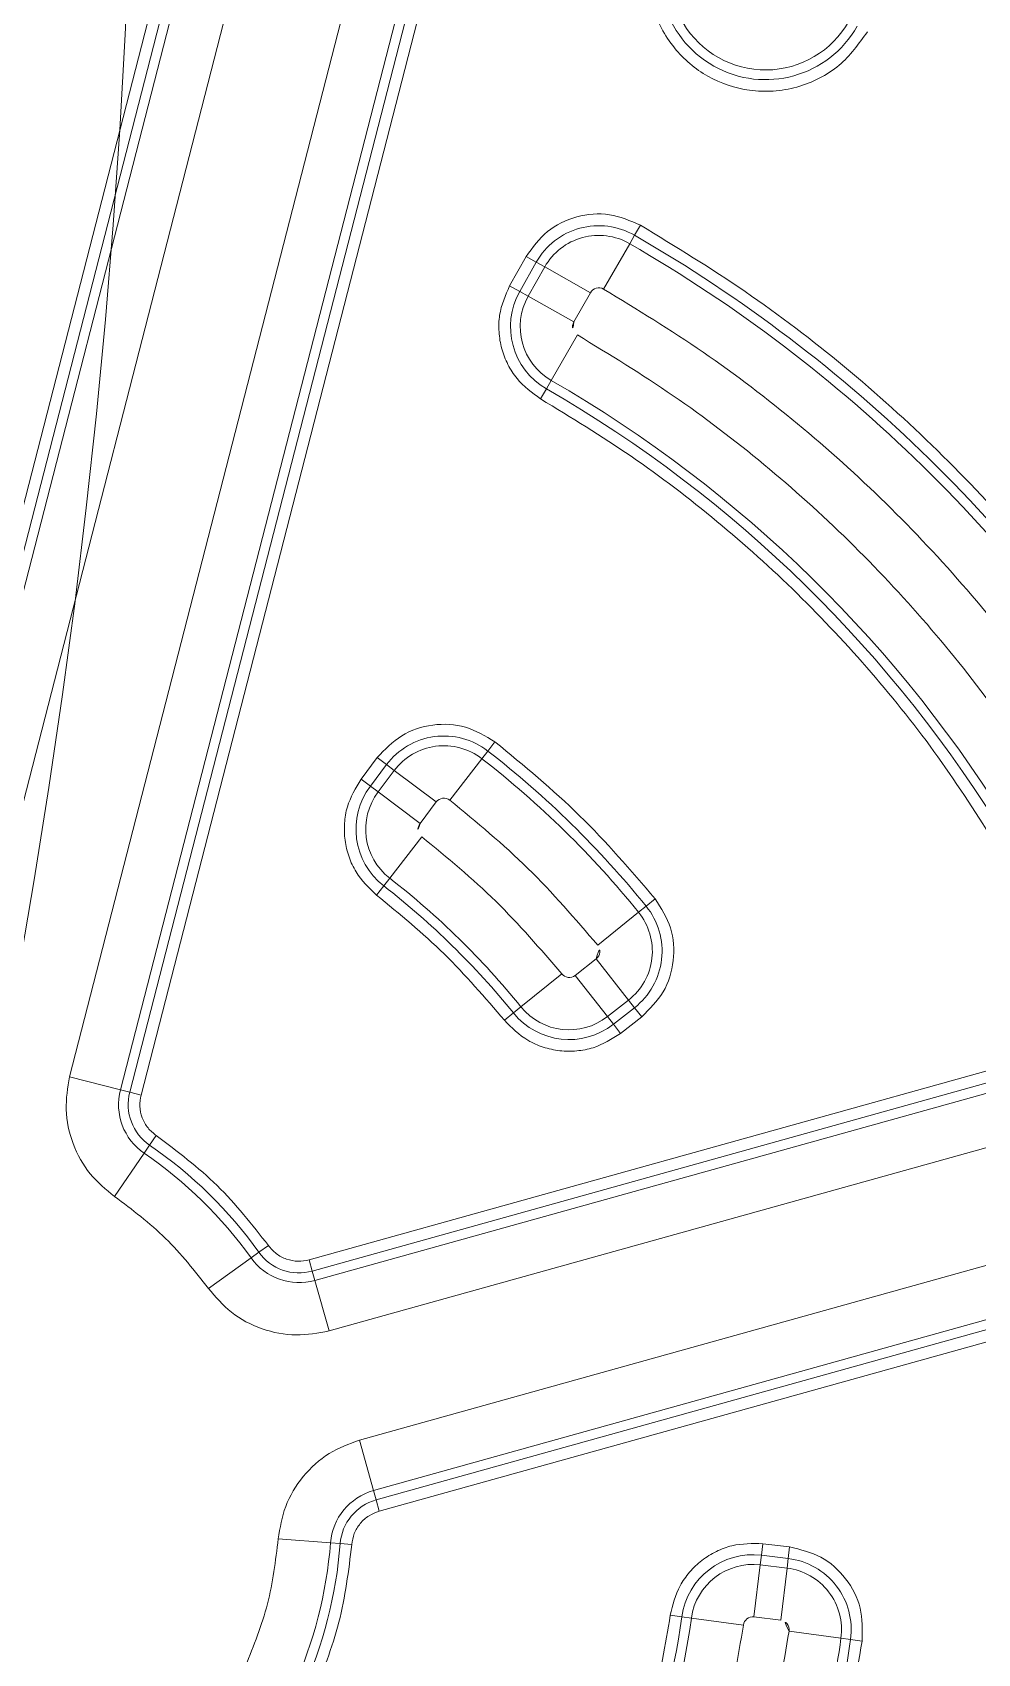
# Model space of a CAD drawing. Header units: metres. Extents: x 859577 to 860336, y 1645916 to 1646650.
# Drawn here: x 859954.9538 to 859955.0385, y 1646453.6387 to 1646453.7839 of the extents above; entities that cross this region are included whole.
import ezdxf

# ---------------------------------------------------------------- set-up
doc = ezdxf.new("R2010")
doc.units = ezdxf.units.M
doc.layers.add('A-ACCESORIOS', color=30, linetype='Continuous', lineweight=20)
doc.layers.add('PISO', color=31, linetype='Continuous', lineweight=15)

# ---------------------------------------------------------------- blocks, each defined once
blk = doc.blocks.new('mu10-3')
at = {"layer": 'A-ACCESORIOS', "linetype": 'Continuous', "ltscale": 20}
for p, q in [((0.5001337858255965, 0.4911920530456086), (0.567125843348947, 0.3751584057114883)), ((0.5678791669316183, 0.3755933372937079), (0.5008871094121332, 0.4916269846210639)), ((0.5017910977148858, 0.4921489025129517), (0.5687831552391458, 0.3761152551774103)), ((0.5898745616801762, 0.3761152551774103), (0.6568665644546172, 0.492148807683634)), ((0.657770552758052, 0.4916268897924851), (0.5907785499846341, 0.3755933372881373)), ((0.5915318736022073, 0.375158405689433), (0.658523876344475, 0.491191958216973)), ((0.4960658384586054, 0.4888434225385936), (0.5630578959821833, 0.3728097752042459)), ((0.595599820926509, 0.372809775206747), (0.6625918237067481, 0.4888433277123454)), ((0.5542660328146098, 0.3677337906341336), (0.4872739752896109, 0.4837674379710393)), ((0.6713836868711383, 0.4837673431476333), (0.6043916840971519, 0.3677337906421485)), ((0.4824527043456328, 0.4809838758935712), (0.5494447618681875, 0.3649502285607014)), ((0.5501980854904218, 0.3653851601514475), (0.4832060279320558, 0.4814188074690833)), ((0.675451634237902, 0.481418712640334), (0.6084596314639157, 0.3653851601349061)), ((0.6092129550543177, 0.3649502285660446), (0.6762049578245524, 0.4809837810648787)), ((0.5485407735652075, 0.3644283106689841), (0.4815487160414023, 0.4804619580037865)), ((0.6771089461288966, 0.4804618631758899), (0.6101169433540008, 0.3644283106689841)), ((0.5464478143687188, 0.4620850660954261), (0.5461873571620686, 0.4630958851599871)), ((0.5464478143687188, 0.4620850660954829), (0.5466648620408705, 0.461242716875006)), ((0.5466648620408705, 0.461242716875006), (0.5478369194707398, 0.4566940310846235)), ((0.5472226922594814, 0.4556418731287408), (0.5426854865326618, 0.4544261325183356)), ((0.5480026271681595, 0.4527311164225694), (0.5472226922594814, 0.4556418731287408)), ((0.5408369953105989, 0.4539308307886358), (0.5418452632498543, 0.4542009953686943)), ((0.5416169302196181, 0.4510200740814412), (0.5408369953105989, 0.4539308307886358)), ((0.5426854865326618, 0.4544261325183925), (0.5418452632498543, 0.4542009953684669)), ((0.5418452632498543, 0.4542009953686943), (0.5426251981587598, 0.4512902386620112)), ((0.5434654214414536, 0.4515153758121642), (0.5426854865326618, 0.4544261325183925)), ((0.5434654214414536, 0.4515153758121642), (0.5480026271681595, 0.4527311164225694)), ((0.55021549982024, 0.4475737532171138), (0.5490445197493159, 0.4521227164738661)), ((0.5426251981587598, 0.4512902386620112), (0.5416169302194476, 0.4510200740818959)), ((0.5426251981587598, 0.4512902386620112), (0.5434654214414536, 0.4515153758121642)), ((0.550432347981598, 0.4467313526139947), (0.5502154998203537, 0.4475737532171138)), ((0.550432347981598, 0.4467313526139947), (0.5506925657751367, 0.4457204718902403)), ((0.5693996104390067, 0.4198758540174481), (0.5692790585574699, 0.4209127052033068)), ((0.5693996104390067, 0.4198758540174481), (0.5695000703403252, 0.4190118113625658)), ((0.5892581064803721, 0.4198758540173912), (0.5891576465789399, 0.419011811362509)), ((0.5892581064803721, 0.4198758540174481), (0.589378658361909, 0.42091270520325)), ((0.5695000703403252, 0.4190118113626227), (0.5700425538074683, 0.4143459810263721)), ((0.5891576465789399, 0.4190118113625658), (0.58861516311174, 0.4143459810263153)), ((0.563772036985597, 0.4126557803821242), (0.5627371313643721, 0.4125195324724018)), ((0.5630518196863932, 0.4101292373564434), (0.5627371313642584, 0.412519532472686)), ((0.5637720369855401, 0.4126557803820106), (0.5646344583365703, 0.4127693203068361)), ((0.563772036985597, 0.4126557803821242), (0.5640867253074475, 0.410265485267189)), ((0.5646344583365703, 0.4127693203068361), (0.5692915336319402, 0.4133824359009282)), ((0.564949146658364, 0.4103790251920145), (0.5646344583365703, 0.4127693203068361)), ((0.5696062219538476, 0.4109921407861066), (0.5692915336319402, 0.4133824359009282)), ((0.5893661832873818, 0.4133824359009282), (0.5890514949654744, 0.4109921407861066)), ((0.5940232585826379, 0.4127693203068361), (0.5893661832873818, 0.4133824359009282)), ((0.5940232585826379, 0.4127693203068361), (0.5937085702609579, 0.4103790251920145)), ((0.594885679933725, 0.4126557803820674), (0.5940232585826379, 0.4127693203068361)), ((0.5945709916118176, 0.4102654852670184), (0.594885679933725, 0.4126557803820674)), ((0.594885679933725, 0.4126557803820674), (0.5959205855549499, 0.4125195324722313)), ((0.5959205855549499, 0.412519532472686), (0.5956058972330425, 0.4101292373572392)), ((0.5640867253074475, 0.410265485267189), (0.5630518196861658, 0.4101292373574097)), ((0.5640867253074475, 0.410265485267189), (0.564949146658364, 0.4103790251920145)), ((0.564949146658364, 0.4103790251920145), (0.5696062219538476, 0.4109921407861066)), ((0.5710951475028878, 0.4055862812958821), (0.5705548735579669, 0.4102523679971455)), ((0.5875625694164341, 0.4055862812958821), (0.5881028433612414, 0.4102523679971455)), ((0.5890514949654744, 0.4109921407861066), (0.5937085702609579, 0.4103790251920145)), ((0.5937085702609579, 0.4103790251920145), (0.5945709916119313, 0.4102654852670184)), ((0.5956058972330425, 0.4101292373572392), (0.5945709916118176, 0.4102654852670184)), ((0.571195198233454, 0.4047221911660017), (0.5710951475028878, 0.4055862812958821)), ((0.5875625694164341, 0.4055862812958821), (0.587462518685868, 0.4047221911660586)), ((0.571195198233454, 0.4047221911660586), (0.5713152591100652, 0.4036852830102475)), ((0.587462518685868, 0.4047221911660586), (0.5873424578093136, 0.4036852830102475)), ((0.6367082482286719, 0.3863987839447418), (0.638620960360754, 0.3878664595840178)), ((0.639256407322307, 0.3870383289802817), (0.6386209603605266, 0.3878664595838472)), ((0.6373436951910207, 0.3855706533418015), (0.636708248229354, 0.3863987839453671)), ((0.639256407322307, 0.3870383289802817), (0.6373436951910207, 0.3855706533418015)), ((0.6392564073221365, 0.387038328980168), (0.6397859464569251, 0.386348220143816)), ((0.648322961234328, 0.3857747442255572), (0.6491606247604409, 0.3863975708104022)), ((0.6373436951910207, 0.3855706533418015), (0.6378732343258093, 0.3848805445054495)), ((0.6378732343258093, 0.3848805445054495), (0.6397859464568114, 0.386348220143816)), ((0.6397859464569251, 0.386348220143816), (0.642645457784397, 0.3826216324276288)), ((0.6476249082959384, 0.3852557220715198), (0.643855422428544, 0.3824530024397177)), ((0.648322961234328, 0.3857747442255572), (0.6476249082959384, 0.3852557220715198)), ((0.6378732343258093, 0.3848805445054495), (0.6407327456534517, 0.3811539567893192)), ((0.6407327456534517, 0.3811539567893192), (0.642645457784397, 0.3826216324276288)), ((0.636795596780189, 0.3771615796944729), (0.6405664094272652, 0.3799625140062517)), ((0.6360972981419195, 0.3766428881551747), (0.6352593397758142, 0.376020458308119)), ((0.6360972981418058, 0.3766428881551747), (0.636795596780189, 0.3771615796944729)), ((0.567125843348947, 0.3751584057114883), (0.5630578959820696, 0.372809775204189)), ((0.567125843348947, 0.3751584057114883), (0.5678791669354837, 0.3755933372870572)), ((0.5678791669315046, 0.3755933372935942), (0.5687831552361899, 0.3761152551825262)), ((0.5907785499846341, 0.3755933372881373), (0.589874561680972, 0.3761152551786608)), ((0.5907785499844067, 0.3755933372883078), (0.5915318736022073, 0.375158405689433)), ((0.591531873602321, 0.375158405689433), (0.595599820926509, 0.372809775206747)), ((0.5724759545959728, 0.3734484928241955), (0.5722951819528248, 0.3744765562411203)), ((0.5724759545959728, 0.3734484928241955), (0.5726265984652628, 0.3725917733100914)), ((0.5860311184474654, 0.37259177327212), (0.586181762323406, 0.3734484928241955)), ((0.5861817623235197, 0.3734484928244797), (0.5863625349664972, 0.3744765562411203)), ((0.5726265984652628, 0.3725917733100914), (0.573440075359315, 0.3679654879339296)), ((0.5860311184474654, 0.37259177327212), (0.5852176415600638, 0.3679654879339296)), ((0.6084596314639157, 0.3653851601349061), (0.6043916840971519, 0.3677337906421485)), ((0.608459631463802, 0.3653851601349061), (0.6092129550504524, 0.364950228559394)), ((0.609212955054204, 0.3649502285661583), (0.6101169433569567, 0.3644283106741)), ((0.6096538590887803, 0.3598968714382522), (0.6104538018029189, 0.3605674568480026)), ((0.6089872401602179, 0.3593380502634886), (0.605387497946424, 0.3563204159196971)), ((0.6096538590887803, 0.3598968714382522), (0.6089872401602179, 0.3593380502634886))]:
    blk.add_line(p, q, dxfattribs=at)
for centre, radius in [((0, 0), 0.6689513447619461), ((0.5793288584596894, 0.334475672380961), 0.1928508381295695)]:
    blk.add_circle(centre, radius, dxfattribs=at)
for centre, radius, start, end in [((0.5384622050838743, 0.4869920991146159), 0.009437790989217374, 195.0000000273702, 14.99999999950545), ((0.5384622050838743, 0.4869920991146159), 0.008567927838281015, 194.9999997219845, 14.99999999950545), ((0.5793288584596894, 0.334475672380961), 0.1317775414275719, 75.55092944653032, 104.4490705534697), ((0.5793288584596894, 0.334475672380961), 0.1309076782767441, 75.55092944653032, 104.4490705534697), ((0.5480508504787736, 0.4558637774548515), 0.006424496643345632, 104.449070557522, 194.9999999989761), ((0.5480508504787736, 0.4558637774548515), 0.005554633492491183, 104.4490705538599, 195.0000000005103), ((0.5480508504787736, 0.4558637774547378), 0.000857372477994846, 104.4490705547375, 195.0000000007126), ((0.548830785387338, 0.4529530207486232), 0.0008573724780663038, 195.0000000029206, 284.4355004345719), ((0.5488307853874517, 0.4529530207485664), 0.006424496643351621, 195.0000000007734, 284.4355004287635), ((0.5488307853874517, 0.4529530207485664), 0.00555463349254647, 194.9999999999778, 284.4355004291704), ((0.5793288584596894, 0.334475672380961), 0.1167851169459323, 75.56449957103419, 104.4355004289658), ((0.5793288584596894, 0.334475672380961), 0.1159152537950927, 75.56449957103419, 104.4355004289658), ((0.570141571169529, 0.4134943454657787), 0.006424496643354641, 96.63184890983271, 187.4999999985305), ((0.5793288584596894, 0.334475672380961), 0.08597546737180278, 83.3681510901673, 96.63184890983271), ((0.5885161457497929, 0.4134943454657787), 0.006424496643352678, 352.5000000004316, 83.3681510901673), ((0.570141571169529, 0.4134943454657787), 0.005554633492560908, 96.63184890983271, 187.4999999998345), ((0.5793288584596894, 0.334475672380961), 0.08510560422095935, 83.3681510901673, 96.63184890983271), ((0.5885161457497929, 0.4134943454657787), 0.005554633492498439, 352.5000000000375, 83.3681510901673), ((0.570141571169529, 0.4134943454658355), 0.0008573724780197793, 96.63184891275428, 187.5000000018516), ((0.5885161457497929, 0.4134943454657787), 0.0008573724780064953, 352.5000000008224, 83.36815109204622), ((0.5704562594914364, 0.4111040503509571), 0.006424496643353223, 187.4999999999625, 276.6047170134834), ((0.5704562594914364, 0.4111040503509571), 0.005554633492483432, 187.4999999999625, 276.6047170134834), ((0.5704562594913227, 0.4111040503510139), 0.0008573724780341769, 187.5000000019138, 276.6047170170537), ((0.5882014574278855, 0.4111040503509571), 0.006424496643351187, 263.3952829968509, 352.4999999988052), ((0.5882014574278855, 0.4111040503509571), 0.005554633492471458, 263.3952829865166, 352.5000000000375), ((0.5882014574279992, 0.4111040503510139), 0.0008573724780216325, 263.3952829837857, 352.4999999986048), ((0.5793288584596894, 0.334475672380961), 0.07158570175931442, 83.39528298651665, 96.60471701348335), ((0.5793288584596894, 0.334475672380961), 0.07071583860847451, 83.39528298651665, 96.60471701348335), ((0.6431673930793522, 0.3819414331084658), 0.006424496643353503, 36.63184890972992, 127.4999999983911), ((0.6431673930793522, 0.3819414331084658), 0.005554633492503385, 36.63184890991358, 127.4999999999544), ((0.6412546809482933, 0.3804737574700994), 0.006424496643352202, 127.4999999999544, 216.6047170135345), ((0.5793288584596894, 0.334475672380961), 0.08510560422095978, 23.36815109025704, 36.63184890986016), ((0.5793288584596894, 0.334475672380961), 0.08597546737180102, 23.36815109025704, 36.63184890986016), ((0.6412546809482933, 0.3804737574700994), 0.005554633492520962, 127.4999999999544, 216.6047170134831), ((0.6431673930787838, 0.3819414331085227), 0.0008573724783862601, 36.63184888329805, 127.4999999865561), ((0.6412546809482933, 0.3804737574700994), 0.0008573724779749704, 127.4999999996828, 216.6047170136251), ((0.5793288584596894, 0.334475672380961), 0.07071583860847327, 23.39528298658463, 36.60471701348315), ((0.5793288584596894, 0.334475672380961), 0.07158570175931477, 23.39528298658463, 36.60471701348315), ((0.5717099116647546, 0.3778050187876261), 0.005293226152329974, 209.9999999997714, 279.9728275162379), ((0.5717099116647546, 0.3778050187876261), 0.004423363001438863, 209.9999998997658, 279.9728275160327), ((0.5869478052545105, 0.3778050187876261), 0.005293226190823428, 260.0271724837621, 329.9999999655928), ((0.5869478052545105, 0.3778050187876261), 0.004423363001116294, 260.0271724839671, 330.0000000184694), ((0.5793288584596894, 0.334475672380961), 0.03957073444687347, 80.0271724839672, 99.97282751603284), ((0.5793288584596894, 0.334475672380961), 0.03870087129603099, 80.0271724839672, 99.97282751603284), ((0.6130436997797233, 0.3627385470587683), 0.005293226152276484, 149.9999999997967, 219.9728275163519), ((0.6130436997797233, 0.3627385470587683), 0.004423363001437285, 149.9999998997006, 219.9728275161692), ((0.5793288584596894, 0.334475672380961), 0.03870087129603244, 20.0271724839491, 39.97282751602839), ((0.5793288584596894, 0.334475672380961), 0.03957073444687435, 20.0271724839491, 39.97282751602839)]:
    blk.add_arc(centre, radius, start, end, dxfattribs=at)
for points, knots in [([(0.7661531078977077, 0.334475672380961), (0.7660597649335728, 0.3389579098115973), (0.7658707142508661, 0.3480359378571052), (0.764315601502858, 0.3617446609281387), (0.7617560783821773, 0.3756184121243109), (0.758049925344153, 0.3895422650421665), (0.7534568840139286, 0.402625824321774), (0.7481685360512529, 0.4147807507006291), (0.7423827576672579, 0.4259636208370239), (0.7357967403454495, 0.4368245220445601), (0.7284343372838293, 0.4472846866630107), (0.7203282375558047, 0.457267358311924), (0.711538392174873, 0.4666849346362483), (0.7021208168537783, 0.4754747793745651), (0.6921381952682282, 0.4835809393905492), (0.6816780259272832, 0.4909433503642617), (0.670817122728522, 0.4975293507129663), (0.6596342876056838, 0.5033152654511355), (0.6474793053045005, 0.5086033677875434), (0.6343957613722182, 0.5131975671167197), (0.6204721153860646, 0.5168993518278171), (0.6065982770719529, 0.5194746944231383), (0.5928893582103001, 0.5209731212027009), (0.5793289925059071, 0.5214612744156852), (0.565768695027657, 0.5209731242283056), (0.5520599709177532, 0.5194747627919583), (0.5381861186744459, 0.5168994793903039), (0.5242622658120695, 0.5131976860672012), (0.511178706516489, 0.5086034844312621), (0.4990237801414992, 0.503315403704164), (0.4878409100035128, 0.4975295570253593), (0.476980008798364, 0.4909435582277979), (0.4665198441733764, 0.4835811501362741), (0.4565371725501564, 0.4754750517659545), (0.4471195961281182, 0.4666852060199176), (0.4383297517542815, 0.4572676307963093), (0.4302235903809333, 0.4472850091846112), (0.422861184437636, 0.4368248398499759), (0.4162751655620696, 0.4259639366487136), (0.4104893191297379, 0.4147811015266143), (0.4052009495104585, 0.4026261192242373), (0.4006079106233642, 0.3895425752995152), (0.3969017656707479, 0.3756189292869863), (0.3943421731929106, 0.3617451246826704), (0.3927869927163101, 0.3480362060761308), (0.3925979482301614, 0.3389579760933543), (0.3925046090216142, 0.334475672380961)], [0, 0, 0, 0, 0.02291043124393886, 0.04640127627856694, 0.07043889536440057, 0.0949825248686007, 0.1199870078134521, 0.1412571413465029, 0.1627018157893434, 0.1843088610492794, 0.2061448528974916, 0.2280462251742266, 0.2499999996147194, 0.2719527910396049, 0.2938541685496897, 0.3156911381893611, 0.3372972159685446, 0.3587419054823087, 0.380012991450622, 0.4050168025324467, 0.4295600826501582, 0.4535976939681216, 0.4770894055705903, 0.4999999997767687, 0.5229099078263221, 0.5464012767191547, 0.5704388958051742, 0.5949825253142078, 0.6199870082600593, 0.6412571417913684, 0.6627018162343635, 0.6843088614958871, 0.7061448533414496, 0.7280462256163861, 0.7500000000613232, 0.771952791484074, 0.7938541689949458, 0.8156911386359668, 0.8372972164167378, 0.8587419059311828, 0.8800129918972293, 0.905016802977831, 0.9295600830954693, 0.9535976944176973, 0.9770892313843614, 1, 1, 1, 1]), ([(0.5485866790918408, 0.4897049437125247), (0.5487926779110239, 0.4883951751456266), (0.5491095695049921, 0.4863803352055243), (0.5484788501534013, 0.4836842215127604), (0.5476061818687299, 0.4817143338243568), (0.5463365519967738, 0.4799646216890778), (0.5443071084499138, 0.4781100466137786), (0.5412405740316899, 0.4766230849878639), (0.5378413965102595, 0.4763775643297095), (0.5351565593070404, 0.47696895169139), (0.5331821715190017, 0.4778494319187416), (0.5314414747743399, 0.4791190705615236), (0.5295471989518319, 0.481138613839903), (0.5288142151571265, 0.4830419622113595), (0.5283377310874471, 0.4842792544741883)], [0, 0, 0, 0, 0.1197284222117976, 0.1841803301283822, 0.2499999999999614, 0.3158196698715415, 0.3802715777881274, 0.4999999999999226, 0.6197284222117405, 0.6841803301283511, 0.7499999999999623, 0.8158196698715706, 0.8802715777881822, 1, 1, 1, 1]), ([(0.546187357161557, 0.4630958851598734), (0.5497988591968692, 0.4639340055041998), (0.5570377420386876, 0.4656139311751986), (0.5681365611762317, 0.4669707813861805), (0.579328666084507, 0.4674604762558374), (0.5905208628649348, 0.4669707731501944), (0.6016196983442228, 0.465614032924293), (0.6088587656955156, 0.4639340393670182), (0.6124703597575945, 0.4630958851598734)], [0, 0, 0, 0, 0.1659797180141027, 0.3326892027472541, 0.4999999924162322, 0.6673021266038064, 0.8340159573392867, 0.9999999999999999, 0.9999999999999999, 0.9999999999999999, 0.9999999999999999]), ([(0.5478369194707398, 0.4566940310846235), (0.5512687595287957, 0.4574904690845756), (0.5581475192724952, 0.4590868446614422), (0.5686939291961153, 0.4603760533323111), (0.5793290508346445, 0.4608413818895656), (0.5899640806007937, 0.4603760615682404), (0.6005104741827267, 0.459086742912632), (0.6073890494172929, 0.4574904352218709), (0.6108207974484685, 0.4566940310846235)], [0, 0, 0, 0, 0.1659843794565543, 0.3326981002157492, 0.5000000079808496, 0.6673110245986626, 0.8340201717062876, 0.9999999999999999, 0.9999999999999999, 0.9999999999999999, 0.9999999999999999]), ([(0.6096131971700061, 0.4521227164738661), (0.6063128280625847, 0.4528878979826914), (0.59969762282185, 0.4544216151404612), (0.5895557167962124, 0.4556601913623695), (0.5793286660767762, 0.4561072426627675), (0.5691017072412592, 0.4556601995915912), (0.5589598175271817, 0.4544215134815204), (0.552344796818204, 0.4528878641497727), (0.5490445197493159, 0.4521227164738661)], [0, 0, 0, 0, 0.1659859473072835, 0.3326994868454405, 0.5000000082839497, 0.6673100022864603, 0.8340187856031305, 1, 1, 1, 1]), ([(0.5506925657746251, 0.4457204718900698), (0.549763382241963, 0.4455830918779498), (0.5483344744462784, 0.4453718275115079), (0.5464293548265005, 0.4458317344518719), (0.545037345364392, 0.4464567068920928), (0.5438089569906879, 0.4473618825090853), (0.5424721610933148, 0.4487950509875986), (0.5419539258375039, 0.4501433248250351), (0.5416169302196181, 0.4510200740814412)], [0, 0, 0, 0, 0.2395925132937698, 0.3684477802024567, 0.4999999999999641, 0.6315522197974749, 0.760407486706179, 1, 1, 1, 1]), ([(0.60796515114572, 0.4457204718897856), (0.604844469495788, 0.4464439807309191), (0.5985894370080587, 0.4478941675215538), (0.588999460270486, 0.4490654491524424), (0.5793290508431141, 0.4494881636610444), (0.5696585495317663, 0.4490654409235049), (0.5600685564825199, 0.447894269180324), (0.5538133394629767, 0.4464440145640083), (0.5506925657746251, 0.4457204718900698)], [0, 0, 0, 0, 0.1659813470013863, 0.3326897243365962, 0.4999999912393964, 0.6673002404205339, 0.834013647711474, 1, 1, 1, 1]), ([(0.5713152591096105, 0.4036852830101907), (0.5703792450742071, 0.4036754695857212), (0.5689401098767348, 0.4036603813028137), (0.5671210771473056, 0.4043697776142494), (0.5658304605487388, 0.4051721322626349), (0.564737778694905, 0.406228309592791), (0.5636064803720728, 0.4078196258096227), (0.5632704039249461, 0.409219050832462), (0.5630518196863932, 0.4101292373564434)], [0, 0, 0, 0, 0.2396715696302965, 0.3684985252538691, 0.4999999999999917, 0.6315014747461108, 0.7603284303696883, 0.9999999999999999, 0.9999999999999999, 0.9999999999999999, 0.9999999999999999]), ([(0.5956058972330425, 0.4101292373572392), (0.5953873129946032, 0.409219050833201), (0.5950512365475902, 0.4078196258103048), (0.5939199382248717, 0.4062283095934163), (0.5928272563712653, 0.4051721322631465), (0.5915366397727553, 0.4043697776146473), (0.5897176070434398, 0.403660381303041), (0.5882784718459675, 0.4036754695857212), (0.587342457810621, 0.403685283010077)], [0, 0, 0, 0, 0.2396715696320456, 0.3684985252558824, 0.5000000000018591, 0.6315014747475237, 0.760328430370507, 1, 1, 1, 1]), ([(0.63525933977553, 0.3760204583084601), (0.634782834083012, 0.3768261635292447), (0.6340501996479588, 0.3780649470282356), (0.6337550385102872, 0.3799949737378938), (0.6338045897193183, 0.3815138578230517), (0.6341729251911943, 0.3829882367317623), (0.6349853962990437, 0.3847636279271001), (0.6360292956959483, 0.3857543911792618), (0.6367082482286719, 0.3863987839447418)], [0, 0, 0, 0, 0.2396715696303719, 0.3684985252539255, 0.4999999999999959, 0.6315014747460737, 0.760328430369619, 1, 1, 1, 1]), ([(0.5687831552391458, 0.3761152551774103), (0.5689763248291229, 0.3758388308368694), (0.5693720307907029, 0.3752725783568849), (0.570260142407335, 0.3746979023746917), (0.5712710893172925, 0.3743864845309304), (0.571959247553707, 0.3744470099043724), (0.5722951819528248, 0.3744765562411203)], [0, 0, 0, 0, 0.2440822338939987, 0.4999999999997402, 0.755917766105643, 1, 1, 1, 1]), ([(0.5863625349664972, 0.3744765562411203), (0.586698469365615, 0.3744470099043724), (0.5873866276020294, 0.3743864845309304), (0.5883975745119869, 0.3746979023746917), (0.5892856861286191, 0.3752725783568849), (0.5896813920901991, 0.3758388308368694), (0.5898745616801762, 0.3761152551774103)], [0, 0, 0, 0, 0.2440822338942611, 0.4999999999999722, 0.7559177661056972, 1, 1, 1, 1]), ([(0.5630578959820696, 0.3728097752042459), (0.5636289398544818, 0.3719926153926281), (0.5647987174807554, 0.3703186717414724), (0.5674241343305653, 0.3686198267105851), (0.5704126742866151, 0.3676992198419953), (0.5724469931661815, 0.3678781436758527), (0.573440075359315, 0.3679654879339296)], [0, 0, 0, 0, 0.2440822338943881, 0.500000000000007, 0.7559177661056234, 1, 1, 1, 1]), ([(0.5852176415600638, 0.3679654879339296), (0.5862107237530267, 0.3678781436759095), (0.5882450426318542, 0.3676992198422226), (0.5912335825863124, 0.3686198267118925), (0.5938589994336212, 0.3703186717449398), (0.5950287770569958, 0.3719926153972324), (0.5955998209280438, 0.3728097752094754)], [0, 0, 0, 0, 0.2440822339297309, 0.5000000000006569, 0.7559177660711992, 1, 1, 1, 1]), ([(0.6043916840971519, 0.3677337906421485), (0.6039695248774706, 0.3668306722362331), (0.603104735964223, 0.3649806432695186), (0.6029462014353726, 0.3618575430665487), (0.6036432024781675, 0.3588090881102062), (0.6048153145033552, 0.3571367781980257), (0.605387497946424, 0.3563204159197539)], [0, 0, 0, 0, 0.2440822338943886, 0.500000000000032, 0.7559177661056595, 1, 1, 1, 1]), ([(0.6101169433540008, 0.3644283106689841), (0.6099741376480665, 0.3641228087264494), (0.609681601596094, 0.3634969910713721), (0.6096279734048835, 0.3624405258588581), (0.609863751096043, 0.3614093112310002), (0.6102602467251472, 0.3608436114032543), (0.6104538018029189, 0.3605674568479458)], [0, 0, 0, 0, 0.2440822338937382, 0.4999999999993753, 0.7559177661053587, 1, 1, 1, 1]), ([(0.3925046090216142, 0.334475672380961), (0.3925979519857492, 0.3299934349502678), (0.3927870026683991, 0.3209154069048168), (0.3943421154163502, 0.3072066838337832), (0.3969016385371447, 0.2933329326376111), (0.4006077915751121, 0.2794090797198123), (0.4052008329052796, 0.266325520440148), (0.4104891808681828, 0.2541705940612928), (0.416274959252064, 0.2429877239248981), (0.4228609765737588, 0.2321268227173618), (0.4302233796354926, 0.2216666580989681), (0.4383294793634036, 0.211683986449998), (0.4471193247444489, 0.2022664101256737), (0.45653690006543, 0.1934765653873569), (0.4665195216509801, 0.1853704053713727), (0.4769796909920387, 0.1780079943976602), (0.4878405941907999, 0.1714219940489556), (0.4990234293136382, 0.1656360793107297), (0.5111784116149352, 0.1603479769743785), (0.5242619555471038, 0.1557537776452591), (0.5381856015332573, 0.1520519929341049), (0.5520594398473122, 0.1494766503387837), (0.5657683587089082, 0.1479782235592211), (0.5793287244134149, 0.1474900703461799), (0.5928890218915512, 0.1479782205336164), (0.6065977460015688, 0.1494765819699637), (0.6204715982448761, 0.1520518653716181), (0.6343954511072525, 0.1557536586947208), (0.6474790104027761, 0.1603478603306598), (0.6596339367779365, 0.1656359410577579), (0.670816806915866, 0.1714217877365058), (0.6816777081210716, 0.1780077865341241), (0.6921378727459455, 0.1853701946256479), (0.7021205443691656, 0.1934762929959675), (0.7115381207912037, 0.2022661387420044), (0.7203279651651542, 0.2116837139656695), (0.7284341265384455, 0.2216663355773107), (0.735796532481686, 0.2321265049119461), (0.7423825513571956, 0.2429874081132084), (0.7481683977895841, 0.2541702432353077), (0.7534567674089772, 0.2663252255376847), (0.7580498062959009, 0.2794087694624068), (0.7617559512485741, 0.2933324154749357), (0.7643155437264113, 0.3072062200792516), (0.7658707242030118, 0.3209151386857911), (0.7660597686891606, 0.3299933686685677), (0.7661531078977077, 0.334475672380961)], [0, 0, 0, 0, 0.02291043124393886, 0.04640127627856694, 0.07043889536440062, 0.09498252486860066, 0.119987007813452, 0.1412571413465029, 0.1627018157893435, 0.1843088610492794, 0.2061448528974916, 0.2280462251742267, 0.2499999996147193, 0.271952791039605, 0.2938541685496897, 0.3156911381893611, 0.3372972159685446, 0.3587419054823087, 0.3800129914506221, 0.4050168025324468, 0.4295600826501583, 0.4535976939681218, 0.4770894055705904, 0.4999999997767688, 0.5229099078263222, 0.5464012767191548, 0.5704388958051742, 0.5949825253142079, 0.6199870082600594, 0.6412571417913686, 0.6627018162343636, 0.6843088614958872, 0.7061448533414497, 0.7280462256163861, 0.7500000000613232, 0.771952791484074, 0.7938541689949457, 0.8156911386359667, 0.8372972164167377, 0.8587419059311827, 0.8800129918972291, 0.905016802977831, 0.9295600830954693, 0.9535976944176973, 0.9770892313843614, 1, 1, 1, 1])]:
    blk.add_open_spline(points, degree=3, knots=knots, dxfattribs=at)
for points in [[(0.5408369953105989, 0.4539308307886358), (0.5406919515581876, 0.4549113229347199), (0.5404018640534218, 0.4568723072269449), (0.5414482008861228, 0.4597182624437437), (0.5434120077309785, 0.4620286183771327), (0.5452622406846785, 0.4627401295656455), (0.546187357161557, 0.4630958851598734)], [(0.5692790585569014, 0.4209127052031931), (0.5726289918578118, 0.4212038403684915), (0.5793288584595757, 0.4217861106990313), (0.5860287250613965, 0.4212038403684915), (0.5893786583623069, 0.4209127052031931)], [(0.5627371313642584, 0.412519532472686), (0.562721665661627, 0.4135140967805455), (0.5626907342561935, 0.4155032253963782), (0.5641104703397559, 0.4181951926647116), (0.5663743347365084, 0.4202292173236515), (0.5683108172834181, 0.4206848759100694), (0.5692790585569014, 0.4209127052031931)], [(0.5893786583623069, 0.4209127052031931), (0.590346899635847, 0.4206848759100694), (0.5922833821828135, 0.4202292173237083), (0.594547246579566, 0.4181951926646548), (0.5959669826631284, 0.4155032253963782), (0.595936051257695, 0.4135140967805455), (0.5959205855549499, 0.412519532472686)], [(0.5700425538074683, 0.4143459810263721), (0.5731379886915988, 0.4146149983068881), (0.5793288584596894, 0.41515303286792), (0.58551972822778, 0.4146149983068881), (0.58861516311174, 0.4143459810263721)], [(0.5881028433612414, 0.4102523679971455), (0.5851781817274286, 0.4105055015759831), (0.5793288584596894, 0.4110117687336583), (0.5734795351918933, 0.4105055015759831), (0.5705548735579669, 0.4102523679971455)], [(0.587342457810621, 0.403685283010077), (0.584671258027015, 0.4039164791092844), (0.5793288584600873, 0.4043788713075855), (0.5739864588931596, 0.4039164791092844), (0.5713152591096105, 0.4036852830101907)], [(0.638620960360754, 0.3878664595840178), (0.6394745454658164, 0.3883771354293799), (0.6411817156757706, 0.389398487120161), (0.6442228957580483, 0.3895149432393623), (0.6471163449830897, 0.3885713914904727), (0.64847919816782, 0.3871221777040432), (0.6491606247601567, 0.3863975708108001)], [(0.6491606247601567, 0.3863975708108001), (0.6510877218596534, 0.3836420110538938), (0.6549419160586467, 0.3781308915400245), (0.657787588461531, 0.3720375016955586), (0.6592104246628878, 0.3689908067733541)], [(0.643855422428544, 0.3824530024397177), (0.6456361156696744, 0.3799067858345779), (0.6491975021515941, 0.3748143526244121), (0.651826985437765, 0.3691838848532143), (0.6531417270807651, 0.3663686509676154)], [(0.649340394328874, 0.3647655263718548), (0.648097283621837, 0.367424924433692), (0.6456110622075357, 0.3727437205573096), (0.6422479603540978, 0.3775562495232521), (0.6405664094272652, 0.3799625140062517)], [(0.5722951819528248, 0.3744765562411203), (0.5746397407883705, 0.3747833994249845), (0.5793288584596894, 0.3753970857927129), (0.5840179761309514, 0.3747833994249845), (0.5863625349664972, 0.3744765562411203)], [(0.6432729391258931, 0.3621404970818389), (0.6421375609294273, 0.3645694220025462), (0.6398668045361546, 0.3694272718438469), (0.6367951613623859, 0.3738227294869034), (0.63525933977553, 0.3760204583084601)], [(0.573440075359315, 0.3679654879339296), (0.5754030030594777, 0.3682223852982247), (0.5793288584596894, 0.3687361800267013), (0.5832547138599011, 0.3682223852982247), (0.5852176415600638, 0.3679654879339296)], [(0.6104538018029189, 0.3605674568479458), (0.6118918152129709, 0.3586904309275383), (0.6147678420329612, 0.354936379086837), (0.6165809328842329, 0.3505686408783504), (0.6174874783097835, 0.3483847717741355)], [(0.605387497946424, 0.3563204159197539), (0.6065914414400595, 0.3547489193477986), (0.6089993284274442, 0.3516059262038311), (0.6105172968402712, 0.3479491383313871), (0.6112762810467984, 0.3461207443951935)]]:
    blk.add_open_spline(points, degree=3, dxfattribs=at)

msp = doc.modelspace()

# ---------------------------------------------------------------- linework, layer by layer
at = {"layer": 'PISO'}
msp.add_circle((859954.2940526693, 1646453.818140181), 0.9231527500999477, dxfattribs=at)

# ---------------------------------------------------------------- block references
at = {"layer": 'A-ACCESORIOS', "rotation": 315.5821386310157}
msp.add_blockref('mu10-3', (859954.2940526693, 1646453.818140181), dxfattribs=at)

doc.saveas('drawing.dxf')
